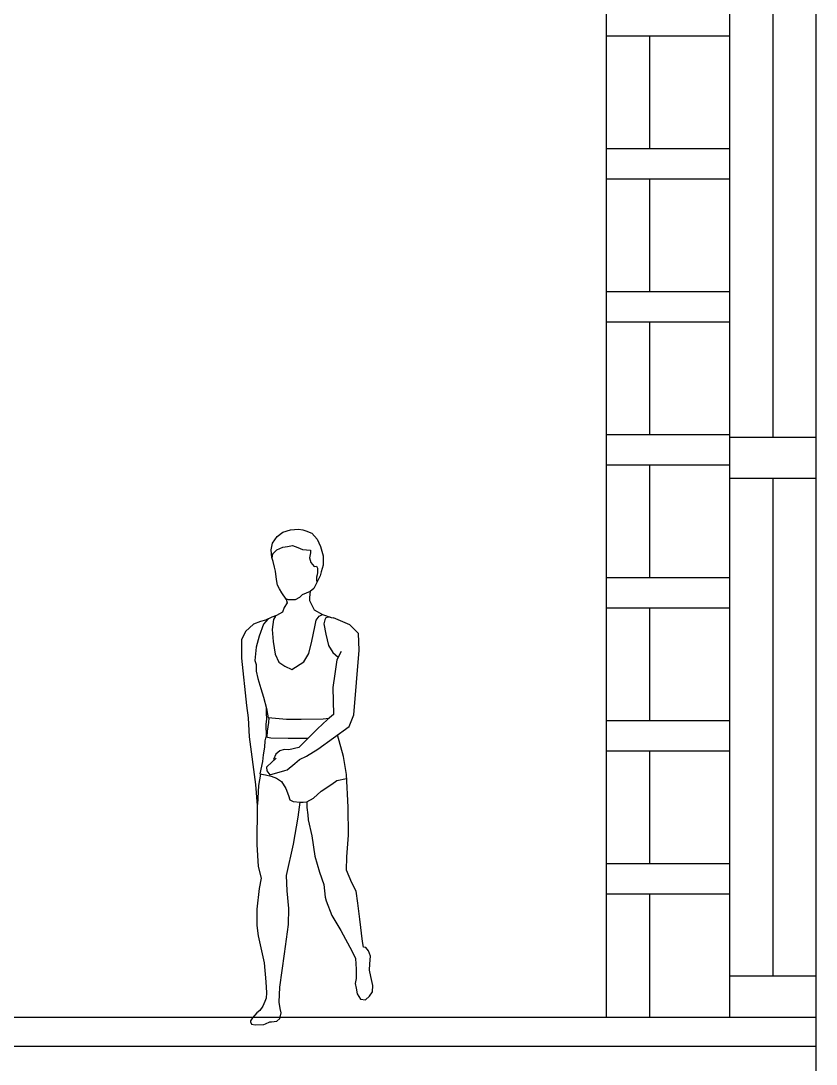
# Model space of a CAD drawing. Header units: millimetres. Extents: x -17017 to 2697, y 1903 to 18260.
# Drawn here: x -16975.592 to -16975.025, y 18247.882 to 18248.626 of the extents above; entities that cross this region are included whole.
import ezdxf

# ---------------------------------------------------------------- set-up
doc = ezdxf.new("R2010")
doc.units = ezdxf.units.MM
doc.layers.add('55', color=7, linetype='Continuous')
doc.layers.add('DIEN HOA', color=111, linetype='Continuous')

# ---------------------------------------------------------------- blocks, each defined once
blk = doc.blocks.new('Arch.Space.People41')
at = {"layer": 'DIEN HOA', "linetype": 'Continuous'}
for p, q in [((117.7755, 132.5046), (117.7958, 132.5205)), ((117.7958, 132.5205), (117.8232, 132.5285)), ((117.8232, 132.5285), (117.8515, 132.5311)), ((117.8515, 132.5311), (117.8665, 132.5285)), ((117.8665, 132.5285), (117.8771, 132.5258)), ((117.8771, 132.5258), (117.8992, 132.517)), ((117.8992, 132.517), (117.9178, 132.4958)), ((117.7543, 132.457), (117.7587, 132.4817)), ((117.7587, 132.4817), (117.7755, 132.5046)), ((117.8117, 132.4693), (117.8303, 132.4728)), ((117.8303, 132.4728), (117.8497, 132.4658)), ((117.9178, 132.4958), (117.9301, 132.4693)), ((117.7561, 132.4305), (117.7543, 132.457)), ((117.7571, 132.4278), (117.7596, 132.4437)), ((117.7596, 132.4437), (117.7737, 132.457)), ((117.7737, 132.457), (117.795, 132.4676)), ((117.795, 132.4676), (117.8117, 132.4693)), ((117.8497, 132.4658), (117.8656, 132.4587)), ((117.8656, 132.4587), (117.8939, 132.4561)), ((117.8939, 132.4472), (117.8904, 132.4287)), ((117.8939, 132.4561), (117.8939, 132.4472)), ((117.9301, 132.4693), (117.939, 132.4358)), ((117.939, 132.4358), (117.939, 132.4031)), ((117.7614, 132.4163), (117.7561, 132.4305)), ((117.7658, 132.396), (117.7614, 132.4163)), ((117.8904, 132.4287), (117.8957, 132.4128)), ((117.8957, 132.4128), (117.9072, 132.3978)), ((117.9072, 132.3978), (117.916, 132.3996)), ((117.916, 132.3996), (117.9195, 132.3916)), ((117.939, 132.4031), (117.9328, 132.3793)), ((117.7693, 132.3819), (117.7658, 132.396)), ((117.7729, 132.3519), (117.7693, 132.3819)), ((117.9186, 132.3687), (117.916, 132.3599)), ((117.9284, 132.3643), (117.916, 132.3387)), ((117.9195, 132.3766), (117.9186, 132.3687)), ((117.9195, 132.3916), (117.9195, 132.3766)), ((117.9328, 132.3793), (117.9284, 132.3643)), ((117.7764, 132.3316), (117.7729, 132.3519)), ((117.7835, 132.3184), (117.7764, 132.3316)), ((117.916, 132.3387), (117.9063, 132.3201)), ((117.916, 132.3599), (117.916, 132.3493)), ((117.916, 132.3493), (117.9174, 132.3416)), ((117.7923, 132.3042), (117.7835, 132.3184)), ((117.8073, 132.2813), (117.7923, 132.3042)), ((117.855, 132.2875), (117.8391, 132.2795)), ((117.8647, 132.2972), (117.855, 132.2875)), ((117.893, 132.3086), (117.8647, 132.2972)), ((117.8937, 132.3101), (117.8907, 132.2872)), ((117.8907, 132.2872), (117.8907, 132.2769)), ((117.9063, 132.3201), (117.893, 132.3086)), ((117.8002, 132.2513), (117.794, 132.2345)), ((117.8108, 132.2689), (117.8002, 132.2513)), ((117.8091, 132.2813), (117.8046, 132.2854)), ((117.8073, 132.2813), (117.8108, 132.2689)), ((117.8153, 132.2786), (117.8091, 132.2813)), ((117.8268, 132.2786), (117.8153, 132.2786)), ((117.8391, 132.2795), (117.8268, 132.2786)), ((117.8907, 132.2769), (117.9069, 132.2438)), ((117.7569, 132.2169), (117.7339, 132.2063)), ((117.7728, 132.223), (117.7569, 132.2169)), ((117.7693, 132.2207), (117.7625, 132.2086)), ((117.794, 132.2345), (117.7728, 132.223)), ((117.9069, 132.2438), (117.9374, 132.227)), ((117.9147, 132.2064), (117.9258, 132.2212)), ((117.9258, 132.2212), (117.9374, 132.227)), ((117.9374, 132.227), (117.9675, 132.2165)), ((117.9487, 132.2146), (117.9455, 132.2081)), ((117.9571, 132.2176), (117.9487, 132.2146)), ((117.9643, 132.2176), (117.9571, 132.2176)), ((117.9675, 132.2165), (117.9759, 132.2143)), ((118.0349, 132.1902), (117.9759, 132.2143)), ((117.6906, 132.1921), (117.6624, 132.1665)), ((117.7163, 132.2019), (117.6906, 132.1921)), ((117.7262, 132.1924), (117.7117, 132.1498)), ((117.7339, 132.2063), (117.7163, 132.2019)), ((117.7436, 132.2108), (117.7262, 132.1924)), ((117.7625, 132.2086), (117.7577, 132.1732)), ((117.8993, 132.132), (117.9094, 132.1832)), ((117.9094, 132.1832), (117.9147, 132.2064)), ((117.9455, 132.2081), (117.9421, 132.1939)), ((117.9421, 132.1939), (117.9492, 132.1571)), ((118.0656, 132.1586), (118.0349, 132.1902)), ((117.6624, 132.1665), (117.6482, 132.1365)), ((117.7117, 132.1498), (117.7, 132.1102)), ((117.7577, 132.1732), (117.7609, 132.1299)), ((117.9492, 132.1571), (117.9582, 132.1167)), ((118.0685, 132.0997), (118.0656, 132.1586)), ((117.6482, 132.1365), (117.6482, 132.0712)), ((117.7, 132.1102), (117.6962, 132.0628)), ((117.7609, 132.1299), (117.7683, 132.0855)), ((117.8882, 132.0871), (117.8993, 132.132)), ((117.9582, 132.1167), (117.9744, 132.0916)), ((117.6482, 132.0712), (117.6662, 131.9025)), ((117.7683, 132.0855), (117.7815, 132.0565)), ((117.8703, 132.0575), (117.8882, 132.0871)), ((117.9744, 132.0916), (117.9935, 132.0741)), ((117.9887, 132.0647), (117.9807, 132.0153)), ((118.004, 132.0952), (117.9887, 132.0647)), ((118.0489, 131.8686), (118.0685, 132.0997)), ((117.6962, 132.0628), (117.7, 132.0483)), ((117.7, 132.0483), (117.7, 132.0241)), ((117.7815, 132.0565), (117.8032, 132.0428)), ((117.8032, 132.0428), (117.8275, 132.0301)), ((117.8275, 132.0301), (117.8703, 132.0575)), ((117.7, 132.0241), (117.7068, 131.998)), ((117.7068, 131.998), (117.7165, 131.9622)), ((117.9807, 132.0153), (117.9744, 131.966)), ((117.7165, 131.9622), (117.7262, 131.9313)), ((117.9744, 131.966), (117.9762, 131.8699)), ((117.7262, 131.9313), (117.7378, 131.8907)), ((117.6662, 131.9025), (117.6724, 131.8575)), ((117.7359, 131.8974), (117.7359, 131.8732)), ((117.7378, 131.8907), (117.7436, 131.8578)), ((117.6724, 131.8575), (117.6751, 131.7904)), ((117.7368, 131.8549), (117.7349, 131.8336)), ((117.7359, 131.8732), (117.7368, 131.8549)), ((117.7446, 131.8418), (117.7395, 131.8104)), ((117.8086, 131.852), (117.7431, 131.8575)), ((117.7452, 131.8574), (117.7446, 131.8418)), ((117.8608, 131.852), (117.8086, 131.852)), ((117.939, 131.8535), (117.8608, 131.852)), ((117.9546, 131.852), (117.9196, 131.8188)), ((117.9598, 131.855), (117.939, 131.8535)), ((117.9762, 131.8699), (117.9546, 131.852)), ((118.0322, 131.8269), (118.0489, 131.8686)), ((117.7349, 131.8336), (117.7359, 131.791)), ((117.7395, 131.8104), (117.7385, 131.7896)), ((117.9196, 131.8188), (117.8891, 131.7892)), ((117.92, 131.7457), (118.0322, 131.8269)), ((117.6751, 131.7904), (117.6981, 131.6204)), ((117.7319, 131.7763), (117.7302, 131.7527)), ((117.7353, 131.7907), (117.7319, 131.7763)), ((117.7353, 131.7907), (117.7532, 131.7867)), ((117.7532, 131.7867), (117.8148, 131.7855)), ((117.8148, 131.7855), (117.8856, 131.7855)), ((117.8891, 131.7892), (117.8531, 131.7515)), ((118.0121, 131.7202), (117.9912, 131.7973)), ((117.7302, 131.7527), (117.7256, 131.7257)), ((117.7709, 131.7288), (117.7624, 131.7095)), ((117.7853, 131.7398), (117.7709, 131.7288)), ((117.8008, 131.745), (117.7853, 131.7398)), ((117.817, 131.7432), (117.8008, 131.745)), ((117.8531, 131.7515), (117.817, 131.7432)), ((117.8796, 131.721), (117.92, 131.7457)), ((117.7227, 131.7021), (117.714, 131.6578)), ((117.7256, 131.7257), (117.7227, 131.7021)), ((117.758, 131.7012), (117.7377, 131.6824)), ((117.7717, 131.7141), (117.758, 131.7012)), ((117.7624, 131.7095), (117.7629, 131.7058)), ((117.8111, 131.6719), (117.8389, 131.6945)), ((117.8389, 131.6945), (117.8551, 131.7089)), ((117.8551, 131.7089), (117.8796, 131.721)), ((118.0228, 131.6558), (118.0121, 131.7202)), ((117.7154, 131.6574), (117.7082, 131.6161)), ((117.714, 131.6578), (117.7342, 131.6549)), ((117.7342, 131.6549), (117.7543, 131.6498)), ((117.7377, 131.6824), (117.7382, 131.6691)), ((117.7382, 131.6691), (117.7495, 131.6544)), ((117.7495, 131.6544), (117.8023, 131.6696)), ((117.8023, 131.6696), (117.8111, 131.6719)), ((118.0282, 131.5394), (118.0228, 131.6558)), ((117.6981, 131.6204), (117.7039, 131.5454)), ((117.7543, 131.6498), (117.7728, 131.6423)), ((117.7728, 131.6423), (117.7906, 131.6308)), ((117.7906, 131.6308), (117.8062, 131.6061)), ((117.9328, 131.5968), (117.9702, 131.6216)), ((117.9702, 131.6216), (117.9886, 131.6342)), ((117.9886, 131.6342), (118.0232, 131.6417)), ((117.7082, 131.6161), (117.7047, 131.5482)), ((117.8062, 131.6061), (117.8154, 131.5807)), ((117.8154, 131.5807), (117.8211, 131.5652)), ((117.9046, 131.571), (117.9328, 131.5968)), ((117.7039, 131.5454), (117.7027, 131.406)), ((117.8211, 131.5652), (117.8321, 131.5589)), ((117.8321, 131.5589), (117.858, 131.5572)), ((117.8503, 131.503), (117.8579, 131.5574)), ((117.8579, 131.5574), (117.8676, 131.5574)), ((117.8676, 131.5574), (117.8812, 131.5587)), ((117.881, 131.5583), (117.9046, 131.571)), ((117.8812, 131.5587), (117.8812, 131.5384)), ((117.8812, 131.5384), (117.8849, 131.5123)), ((117.8849, 131.5123), (117.8862, 131.4942)), ((118.03, 131.4391), (118.0282, 131.5394)), ((117.8339, 131.4069), (117.8503, 131.503)), ((117.8862, 131.4942), (117.8993, 131.4373)), ((117.8993, 131.4373), (117.9098, 131.3643)), ((118.0246, 131.3622), (118.03, 131.4391)), ((117.7027, 131.406), (117.708, 131.3272)), ((117.8082, 131.2956), (117.8339, 131.4069)), ((117.9098, 131.3643), (117.9259, 131.3066)), ((118.0231, 131.3138), (118.0246, 131.3622)), ((117.708, 131.3272), (117.7185, 131.2852)), ((117.7185, 131.2852), (117.7106, 131.2485)), ((117.8111, 131.2404), (117.8082, 131.2956)), ((117.9259, 131.3066), (117.9423, 131.2631)), ((118.0414, 131.2696), (118.0231, 131.3138)), ((117.7106, 131.2485), (117.7027, 131.175)), ((117.9423, 131.2631), (117.947, 131.2184)), ((118.0568, 131.2389), (118.0414, 131.2696)), ((117.817, 131.1771), (117.8111, 131.2404)), ((117.947, 131.2184), (117.9508, 131.2054)), ((118.0635, 131.1966), (118.0568, 131.2389)), ((117.7027, 131.175), (117.7027, 131.1172)), ((117.8157, 131.1206), (117.817, 131.1771)), ((117.9508, 131.2054), (117.9706, 131.1527)), ((118.0702, 131.1389), (118.0635, 131.1966)), ((117.9706, 131.1527), (118.0027, 131.0995)), ((118.0796, 131.0602), (118.0702, 131.1389)), ((117.7027, 131.1172), (117.708, 131.0805)), ((117.801, 131.0161), (117.8157, 131.1206)), ((118.0027, 131.0995), (118.0431, 131.0237)), ((117.708, 131.0805), (117.729, 130.9834)), ((118.0835, 131.039), (118.0796, 131.0602)), ((118.0431, 131.0237), (118.0546, 130.9987)), ((118.0921, 131.0381), (118.0835, 131.039)), ((118.1017, 131.0266), (118.0921, 131.0381)), ((118.1085, 131.0073), (118.1017, 131.0266)), ((117.729, 130.9834), (117.7347, 130.9153)), ((117.7849, 130.8963), (117.801, 131.0161)), ((118.0546, 130.9987), (118.0575, 130.9612)), ((118.1056, 130.9804), (118.1085, 131.0073)), ((118.0575, 130.9612), (118.0575, 130.9276)), ((118.1046, 130.9574), (118.1056, 130.9804)), ((118.1094, 130.9353), (118.1046, 130.9574)), ((117.7347, 130.9153), (117.7377, 130.8769)), ((118.0575, 130.9276), (118.0537, 130.9093)), ((118.0537, 130.9093), (118.0575, 130.893)), ((118.1171, 130.9026), (118.1094, 130.9353)), ((117.7377, 130.8769), (117.7356, 130.8571)), ((117.782, 130.8436), (117.7849, 130.8963)), ((118.0575, 130.893), (118.0604, 130.8728)), ((118.0604, 130.8728), (118.0729, 130.8536)), ((118.1046, 130.8651), (118.1162, 130.8805)), ((118.1162, 130.8805), (118.1171, 130.9026)), ((117.7309, 130.8453), (117.7238, 130.8293)), ((117.7356, 130.8571), (117.7309, 130.8453)), ((117.7866, 130.8204), (117.782, 130.8436)), ((118.0729, 130.8536), (118.0912, 130.8517)), ((118.0912, 130.8517), (118.1046, 130.8651)), ((117.7031, 130.8048), (117.6879, 130.7875)), ((117.7132, 130.8133), (117.7031, 130.8048)), ((117.7238, 130.8293), (117.7132, 130.8133)), ((117.7854, 130.7854), (117.7892, 130.8053)), ((117.7892, 130.8053), (117.7866, 130.8204)), ((117.6879, 130.7875), (117.6799, 130.777)), ((117.6799, 130.777), (117.6799, 130.7732)), ((117.6799, 130.7732), (117.6833, 130.7644)), ((117.6833, 130.7644), (117.6963, 130.7627)), ((117.6963, 130.7627), (117.7276, 130.7639)), ((117.7276, 130.7639), (117.7343, 130.7665)), ((117.7343, 130.7665), (117.7487, 130.7736)), ((117.7487, 130.7736), (117.7546, 130.7736)), ((117.7546, 130.7736), (117.7744, 130.7757)), ((117.7744, 130.7757), (117.7854, 130.7854))]:
    blk.add_line(p, q, dxfattribs=at)

msp = doc.modelspace()

# ---------------------------------------------------------------- linework, layer by layer
at = {"layer": '55', "linetype": 'ByBlock'}
for p, q in [((-16975.08638, 18250.27753), (-16975.08638, 18247.91532)), ((-16975.17419, 18247.91532), (-16975.17419, 18250.04461)), ((-16975.05546, 18248.68423), (-16975.05546, 18248.32925)), ((-16975.17419, 18248.61573), (-16975.08638, 18248.61573)), ((-16975.14354, 18248.61573), (-16975.14354, 18248.5351)), ((-16975.08638, 18248.5351), (-16975.17419, 18248.5351)), ((-16975.17419, 18248.51366), (-16975.08638, 18248.51366)), ((-16975.14354, 18248.51366), (-16975.14354, 18248.43303)), ((-16975.08638, 18248.43303), (-16975.17419, 18248.43303)), ((-16975.17419, 18248.4116), (-16975.08638, 18248.4116)), ((-16975.14354, 18248.4116), (-16975.14354, 18248.33097)), ((-16975.08638, 18248.33097), (-16975.17419, 18248.33097)), ((-16975.17419, 18248.30954), (-16975.08638, 18248.30954)), ((-16975.14354, 18248.30954), (-16975.14354, 18248.22891)), ((-16975.05546, 18248.29978), (-16975.05546, 18247.94479)), ((-16975.08638, 18248.22891), (-16975.17419, 18248.22891)), ((-16975.17419, 18248.20748), (-16975.08638, 18248.20748)), ((-16975.14354, 18248.20748), (-16975.14354, 18248.12684)), ((-16975.08638, 18248.12684), (-16975.17419, 18248.12684)), ((-16975.17419, 18248.10541), (-16975.08638, 18248.10541)), ((-16975.14354, 18248.10541), (-16975.14354, 18248.02478)), ((-16975.08638, 18248.02478), (-16975.17419, 18248.02478)), ((-16975.17419, 18248.00335), (-16975.08638, 18248.00335)), ((-16975.14354, 18248.00335), (-16975.14354, 18247.91532)), ((-16978.52455, 18247.91532), (-16975.02455, 18247.91532)), ((-16975.67455, 18247.89452), (-16975.02455, 18247.89452))]:
    msp.add_line(p, q, dxfattribs=at)
for points in [[(-16982.33322, 18250.27753), (-16982.33322, 18247.513), (-16978.85985, 18247.513), (-16978.85985, 18246.92558), (-16975.42676, 18246.92558), (-16975.42676, 18247.5856), (-16975.02455, 18247.5856), (-16975.02455, 18250.27753)], [(-16975.08638, 18248.32925), (-16975.02455, 18248.32925)], [(-16975.02455, 18248.29978), (-16975.08638, 18248.29978)], [(-16975.08638, 18247.94479), (-16975.02455, 18247.94479)]]:
    msp.add_lwpolyline(points, dxfattribs=at)

# ---------------------------------------------------------------- block references
at = {"xscale": 0.2, "yscale": 0.2, "zscale": 0.2}
msp.add_blockref('Arch.Space.People41', (-16998.96436, 18221.75738), dxfattribs=at)

doc.saveas('drawing.dxf')
